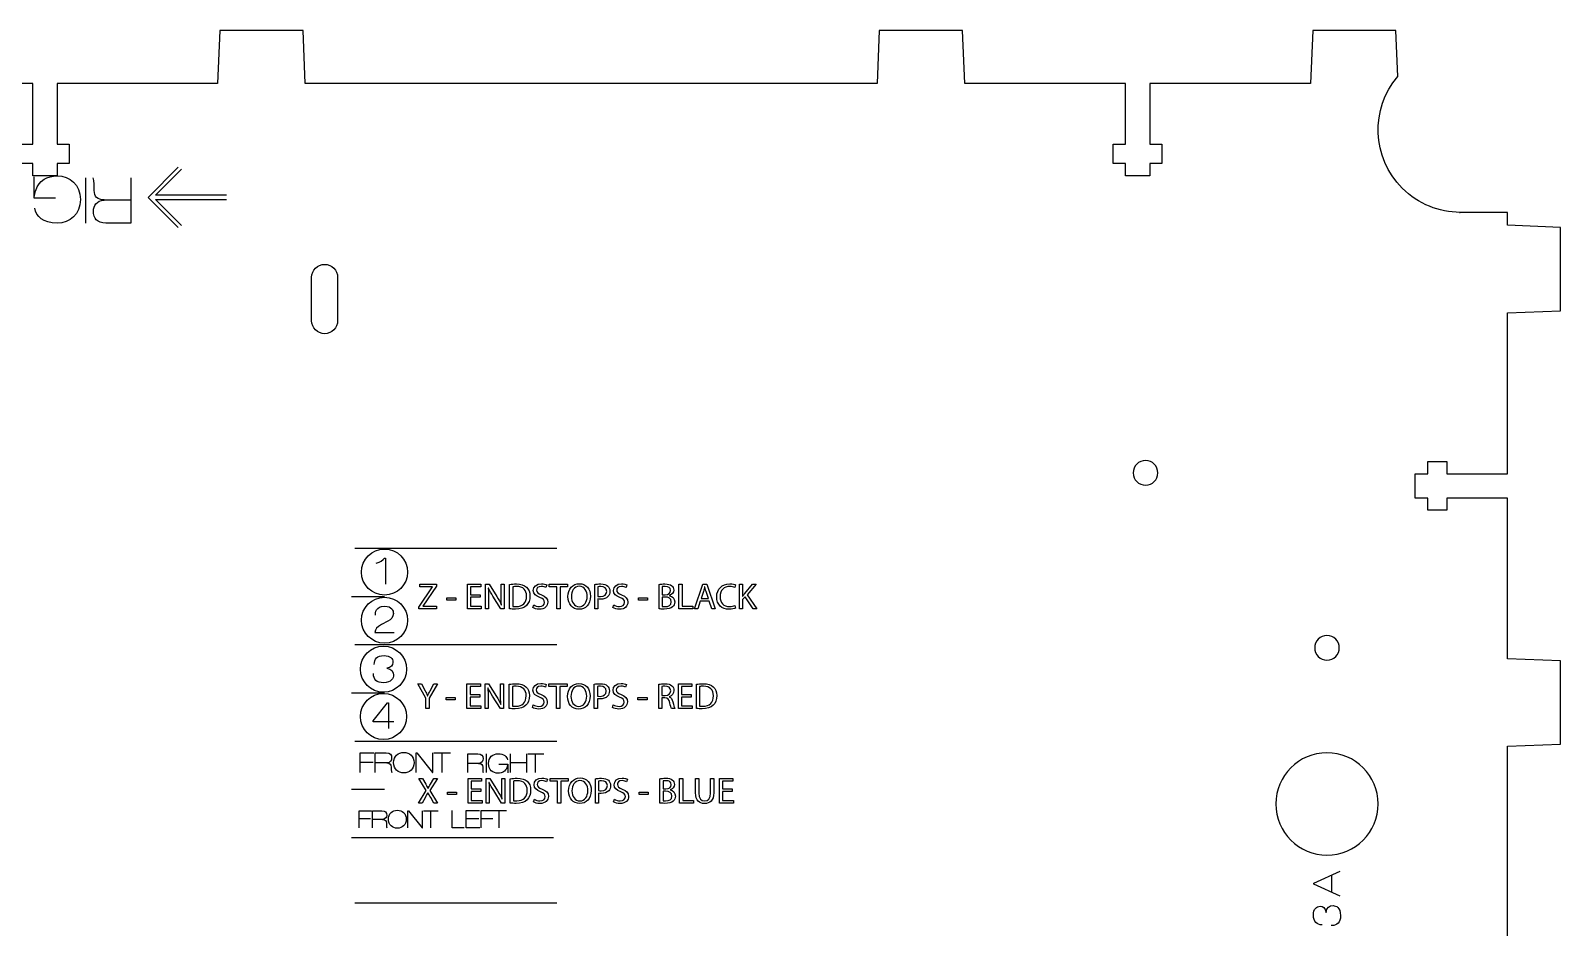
# Model space of a CAD drawing. Header units: millimetres. Extents: x -127 to 1881, y -61 to 1624.
# Drawn here: x 411.7 to 588.8, y 1046.5 to 1150.2 of the extents above; entities that cross this region are included whole.
import ezdxf

# ---------------------------------------------------------------- set-up
doc = ezdxf.new("R2010")
doc.units = ezdxf.units.MM
doc.layers.get('0').update_dxf_attribs({"linetype": 'CONTINUOUS', "true_color": 0xffffff})

msp = doc.modelspace()

# ---------------------------------------------------------------- linework, layer by layer
at = {"color": 7, "true_color": 0xffffff}
for points in [[(569.97, 1144.92), (569.75, 1150.22), (560.12, 1150.22), (559.87, 1144.11), (541.26, 1144.11), (541.26, 1137.07), (542.66, 1137.07), (542.66, 1134.86), (541.26, 1134.86), (541.26, 1133.41), (538.45, 1133.41), (538.45, 1134.86), (537.04, 1134.86), (537.04, 1137.07), (538.45, 1137.07), (538.45, 1144.11), (519.84, 1144.11), (519.58, 1150.22), (509.95, 1150.22), (509.7, 1144.11), (443.5, 1144.11), (443.25, 1150.22), (433.62, 1150.22), (433.37, 1144.11), (414.78, 1144.11), (414.78, 1137.07), (416.18, 1137.07), (416.18, 1134.86), (414.78, 1134.86), (414.78, 1133.41), (411.97, 1133.41), (411.97, 1134.86), (410.56, 1134.86)], [(410.56, 1137.07), (411.97, 1137.07), (411.97, 1144.11), (393.34, 1144.11)], [(414.59, 1130.84), (412.13, 1130.84), (412.13, 1133.3)], [(428.81, 1127.44), (425.32, 1130.93), (428.81, 1134.42)], [(434.39, 1131.18), (426.19, 1131.18), (429.2, 1134.19)], [(418.12, 1127.95), (418.12, 1133.18)], [(423.32, 1133.18), (423.32, 1127.95), (420.44, 1127.95)], [(420.24, 1130.62), (420.25, 1130.64)], [(420.25, 1130.64), (423.32, 1130.65)], [(429.19, 1127.68), (426.19, 1130.68), (434.39, 1130.68)], [(582.68, 1098.96), (582.68, 1117.57), (588.79, 1117.82), (588.79, 1127.45), (582.68, 1127.71), (582.68, 1129.19), (577.12, 1129.19), (577.19, 1129.19)], [(444.25, 1116.66), (444.25, 1121.68)], [(447.26, 1121.68), (447.26, 1116.66), (447.26, 1116.66)], [(540.77, 1100.49), (540.77, 1100.49)], [(582.68, 1040.88), (582.68, 1067.43), (588.79, 1067.68), (588.79, 1077.31), (582.68, 1077.56), (582.68, 1096.15), (575.64, 1096.15), (575.64, 1094.74), (573.43, 1094.74), (573.43, 1096.15), (571.99, 1096.15), (571.99, 1098.96), (573.43, 1098.96), (573.43, 1100.36), (575.64, 1100.36), (575.64, 1098.96), (582.68, 1098.96), (582.68, 1098.96)], [(449.26, 1090.34), (472.62, 1090.34)], [(452.68, 1089.18), (452.79, 1089.18), (452.79, 1086.19)], [(455.35, 1087.58), (455.35, 1087.58)], [(456.64, 1083.54), (458.22, 1085.87), (458.22, 1085.88), (456.77, 1085.88), (456.77, 1086.19), (458.7, 1086.19), (458.7, 1085.96), (457.12, 1083.65), (457.12, 1083.64), (458.72, 1083.64), (458.72, 1083.33), (456.64, 1083.33), (456.64, 1083.54), (456.64, 1083.54)], [(463.76, 1084.67), (462.65, 1084.67), (462.65, 1083.64), (463.89, 1083.64), (463.89, 1083.33), (462.28, 1083.33), (462.28, 1086.19), (463.83, 1086.19), (463.83, 1085.88), (462.65, 1085.88), (462.65, 1084.97), (463.76, 1084.97), (463.76, 1084.67), (463.76, 1084.67)], [(464.37, 1083.33), (464.37, 1086.19), (464.78, 1086.19), (465.69, 1084.74)], [(464.71, 1085.73), (464.7, 1085.73)], [(466.17, 1084.99), (466.17, 1086.19), (466.52, 1086.19), (466.52, 1083.33), (466.15, 1083.33), (465.24, 1084.78)], [(467.17, 1083.34), (467.17, 1086.15), (467.17, 1086.15)], [(467.54, 1085.88), (467.54, 1083.62), (467.54, 1083.62)], [(471.47, 1086.09), (471.36, 1085.79)], [(472.63, 1085.87), (471.76, 1085.87), (471.76, 1086.19), (473.88, 1086.19), (473.88, 1085.87), (473.01, 1085.87), (473.01, 1083.33), (472.63, 1083.33), (472.63, 1085.87), (472.63, 1085.87)], [(477.38, 1084.47), (477.38, 1083.33), (477.01, 1083.33), (477.01, 1086.15), (477.01, 1086.15)], [(477.38, 1085.89), (477.38, 1084.77), (477.38, 1084.77)], [(480.74, 1086.09), (480.64, 1085.79)], [(484.47, 1083.34), (484.47, 1086.15), (484.47, 1086.15)], [(484.84, 1085.9), (484.84, 1084.97), (484.84, 1084.97)], [(486.77, 1086.19), (487.14, 1086.19), (487.14, 1083.64), (488.36, 1083.64), (488.36, 1083.33), (486.77, 1083.33), (486.77, 1086.19), (486.77, 1086.19)], [(489.24, 1084.23), (488.94, 1083.33), (488.56, 1083.33), (489.54, 1086.19), (489.98, 1086.19), (490.95, 1083.33), (490.56, 1083.33), (490.25, 1084.23), (489.24, 1084.23), (489.24, 1084.23)], [(489.75, 1085.86), (489.74, 1085.86)], [(493.31, 1086.11), (493.22, 1085.81)], [(493.77, 1086.19), (494.14, 1086.19), (494.14, 1084.81), (494.16, 1084.81)], [(494.38, 1085.11), (495.26, 1086.19), (495.71, 1086.19), (494.68, 1084.97), (495.79, 1083.33), (495.36, 1083.33), (494.42, 1084.73), (494.14, 1084.42), (494.14, 1083.33), (493.77, 1083.33), (493.77, 1086.19), (493.77, 1086.19)], [(448.88, 1084.77), (452.69, 1084.77)], [(459.88, 1084.61), (460.93, 1084.61), (460.93, 1084.34), (459.88, 1084.34), (459.88, 1084.61), (459.88, 1084.61)], [(464.72, 1084.55), (464.72, 1083.33), (464.37, 1083.33), (464.37, 1083.33)], [(466.2, 1083.81), (466.22, 1083.81)], [(469.85, 1083.47), (469.95, 1083.78), (469.95, 1083.78)], [(474.31, 1084.74), (474.31, 1084.74)], [(476.53, 1084.79), (476.53, 1084.79)], [(479.13, 1083.47), (479.22, 1083.78), (479.22, 1083.78)], [(482.07, 1084.61), (483.12, 1084.61), (483.12, 1084.34), (482.07, 1084.34), (482.07, 1084.61), (482.07, 1084.61)], [(484.84, 1084.97), (485.17, 1084.97)], [(485.14, 1084.7), (484.84, 1084.7), (484.84, 1083.61), (484.84, 1083.61)], [(485.68, 1084.87), (485.68, 1084.85)], [(489.59, 1085.34), (489.32, 1084.52), (490.18, 1084.52), (490.18, 1084.52)], [(490.18, 1084.52), (489.9, 1085.34)], [(493.23, 1083.71), (493.31, 1083.42), (493.31, 1083.42)], [(455.35, 1082.01), (455.35, 1082.01)], [(451.58, 1080.58), (453.8, 1080.58)], [(453.08, 1081.89), (452.35, 1081.52)], [(561.77, 1080.25), (561.77, 1080.25)], [(449.26, 1079.19), (472.62, 1079.19)], [(452.94, 1076.46), (452.94, 1076.45)], [(455.23, 1076.36), (455.23, 1076.36)], [(448.88, 1073.61), (452.69, 1073.61)], [(457.47, 1071.79), (457.47, 1073), (456.56, 1074.65), (456.98, 1074.65), (457.39, 1073.86)], [(457.97, 1073.86), (458.38, 1074.65), (458.8, 1074.65), (457.84, 1073.01), (457.84, 1071.79), (457.47, 1071.79), (457.47, 1071.79)], [(457.67, 1073.27), (457.68, 1073.27)], [(459.83, 1073.07), (460.88, 1073.07), (460.88, 1072.8), (459.83, 1072.8), (459.83, 1073.07), (459.83, 1073.07)], [(463.71, 1073.13), (462.6, 1073.13), (462.6, 1072.1), (463.84, 1072.1), (463.84, 1071.79), (462.23, 1071.79), (462.23, 1074.65), (463.78, 1074.65), (463.78, 1074.34), (462.6, 1074.34), (462.6, 1073.44), (463.71, 1073.44), (463.71, 1073.13), (463.71, 1073.13)], [(464.32, 1071.79), (464.32, 1074.65), (464.73, 1074.65), (465.64, 1073.2)], [(464.66, 1074.2), (464.64, 1074.19)], [(466.12, 1073.45), (466.12, 1074.65), (466.47, 1074.65), (466.47, 1071.79), (466.1, 1071.79), (465.19, 1073.24)], [(467.12, 1071.8), (467.12, 1074.61), (467.12, 1074.61)], [(467.49, 1074.34), (467.49, 1072.08), (467.49, 1072.08)], [(471.41, 1074.56), (471.31, 1074.26)], [(472.58, 1074.34), (471.71, 1074.34), (471.71, 1074.65), (473.83, 1074.65), (473.83, 1074.34), (472.96, 1074.34), (472.96, 1071.79), (472.58, 1071.79), (472.58, 1074.34), (472.58, 1074.34)], [(474.26, 1073.21), (474.26, 1073.21)], [(476.48, 1073.25), (476.48, 1073.25)], [(477.33, 1072.94), (477.33, 1071.79), (476.96, 1071.79), (476.96, 1074.62), (476.96, 1074.62)], [(477.33, 1074.35), (477.33, 1073.24), (477.33, 1073.24)], [(480.69, 1074.56), (480.59, 1074.26)], [(482.02, 1073.07), (483.07, 1073.07), (483.07, 1072.8), (482.02, 1072.8), (482.02, 1073.07), (482.02, 1073.07)], [(485.14, 1073.03), (484.79, 1073.03), (484.79, 1071.79), (484.42, 1071.79), (484.42, 1074.61), (484.42, 1074.61)], [(484.79, 1074.35), (484.79, 1073.31), (484.79, 1073.31)], [(484.79, 1073.31), (485.17, 1073.31)], [(485.65, 1073.17), (485.65, 1073.15)], [(488.18, 1073.13), (487.07, 1073.13), (487.07, 1072.1), (488.31, 1072.1), (488.31, 1071.79), (486.7, 1071.79), (486.7, 1074.65), (488.25, 1074.65), (488.25, 1074.34), (487.07, 1074.34), (487.07, 1073.44), (488.18, 1073.44), (488.18, 1073.13), (488.18, 1073.13)], [(488.79, 1071.8), (488.79, 1074.61), (488.79, 1074.61)], [(489.16, 1074.34), (489.16, 1072.08), (489.16, 1072.08)], [(453.14, 1070.27), (451.37, 1070.27), (451.37, 1070.38), (453.03, 1072.47), (453.14, 1072.47), (453.14, 1070.27)], [(464.67, 1073.01), (464.67, 1071.79), (464.32, 1071.79), (464.32, 1071.79)], [(466.15, 1072.27), (466.16, 1072.28)], [(469.8, 1071.93), (469.9, 1072.24), (469.9, 1072.24)], [(479.08, 1071.93), (479.17, 1072.24), (479.17, 1072.24)], [(486.28, 1071.79), (485.9, 1071.79)], [(453.75, 1070.27), (453.14, 1070.27), (453.14, 1069.48)], [(455.23, 1070.87), (455.23, 1070.87)], [(449.26, 1068.03), (472.62, 1068.03)], [(449.86, 1064.4), (449.86, 1066.67), (451.46, 1066.67)], [(451.62, 1064.4), (451.62, 1066.67), (452.88, 1066.67)], [(454.92, 1066.72), (454.92, 1066.72)], [(456.34, 1064.4), (456.34, 1066.67), (456.42, 1066.67), (458.22, 1064.4), (458.29, 1064.4), (458.29, 1066.67)], [(458.38, 1066.67), (460.34, 1066.67)], [(459.37, 1064.4), (459.37, 1066.67)], [(462.31, 1064.41), (462.31, 1066.57), (463.5, 1066.57)], [(464.46, 1066.57), (464.46, 1064.41)], [(467.27, 1064.41), (467.27, 1066.57)], [(469.12, 1066.57), (469.12, 1064.41)], [(469.27, 1066.57), (471.13, 1066.57)], [(470.17, 1064.41), (470.17, 1066.55)], [(561.77, 1066.68), (561.77, 1066.68)], [(449.86, 1065.61), (451.36, 1065.61)], [(452.96, 1065.51), (452.96, 1065.5), (451.62, 1065.5)], [(463.58, 1065.46), (463.58, 1065.46), (462.31, 1065.45)], [(465.92, 1065.37), (466.94, 1065.37), (466.94, 1064.36)], [(467.27, 1065.56), (469.12, 1065.56)], [(448.88, 1062.46), (452.69, 1062.46)], [(457.38, 1061.48), (457.04, 1060.86), (456.61, 1060.86), (457.49, 1062.3), (456.65, 1063.72), (457.08, 1063.72), (457.46, 1063.05)], [(457.72, 1062.56), (457.73, 1062.56)], [(457.99, 1063.05), (458.38, 1063.72), (458.81, 1063.72), (457.94, 1062.32), (458.83, 1060.86), (458.4, 1060.86), (458.4, 1060.86)], [(463.84, 1062.2), (462.73, 1062.2), (462.73, 1061.17), (463.97, 1061.17), (463.97, 1060.86), (462.36, 1060.86), (462.36, 1063.72), (463.91, 1063.72), (463.91, 1063.41), (462.73, 1063.41), (462.73, 1062.5), (463.84, 1062.5), (463.84, 1062.2), (463.84, 1062.2)], [(464.45, 1060.86), (464.45, 1063.72), (464.86, 1063.72), (465.77, 1062.27)], [(464.79, 1063.26), (464.77, 1063.26)], [(466.25, 1062.52), (466.25, 1063.72), (466.6, 1063.72), (466.6, 1060.86), (466.22, 1060.86), (465.32, 1062.31)], [(467.24, 1060.86), (467.24, 1063.67), (467.24, 1063.67)], [(467.61, 1063.41), (467.61, 1061.14), (467.61, 1061.14)], [(471.54, 1063.62), (471.44, 1063.32)], [(472.71, 1063.4), (471.84, 1063.4), (471.84, 1063.72), (473.96, 1063.72), (473.96, 1063.4), (473.08, 1063.4), (473.08, 1060.86), (472.71, 1060.86), (472.71, 1063.4), (472.71, 1063.4)], [(477.46, 1062), (477.46, 1060.86), (477.09, 1060.86), (477.09, 1063.68), (477.09, 1063.68)], [(477.46, 1063.41), (477.46, 1062.3), (477.46, 1062.3)], [(480.82, 1063.62), (480.71, 1063.32)], [(484.55, 1060.86), (484.55, 1063.67), (484.55, 1063.67)], [(484.92, 1063.43), (484.92, 1062.5), (484.92, 1062.5)], [(484.92, 1062.5), (485.25, 1062.5)], [(486.84, 1063.72), (487.22, 1063.72), (487.22, 1061.17), (488.44, 1061.17), (488.44, 1060.86), (486.84, 1060.86), (486.84, 1063.72), (486.84, 1063.72)], [(488.69, 1062.03), (488.69, 1063.72), (489.07, 1063.72), (489.07, 1063.72)], [(489.07, 1063.72), (489.07, 1062.02)], [(490.43, 1062.02), (490.43, 1063.72), (490.8, 1063.72), (490.8, 1062.04)], [(492.92, 1062.2), (491.82, 1062.2), (491.82, 1061.17), (493.06, 1061.17), (493.06, 1060.86), (491.44, 1060.86), (491.44, 1063.72), (492.99, 1063.72), (492.99, 1063.41), (491.82, 1063.41), (491.82, 1062.5), (492.92, 1062.5), (492.92, 1062.2), (492.92, 1062.2)], [(457.7, 1062.05), (457.69, 1062.05)], [(458.4, 1060.86), (458.03, 1061.49)], [(459.96, 1062.14), (461.01, 1062.14), (461.01, 1061.87), (459.96, 1061.87), (459.96, 1062.14), (459.96, 1062.14)], [(464.8, 1062.08), (464.8, 1060.86), (464.45, 1060.86), (464.45, 1060.86)], [(466.28, 1061.34), (466.29, 1061.34)], [(469.93, 1061), (470.03, 1061.31), (470.03, 1061.31)], [(474.38, 1062.27), (474.38, 1062.27)], [(476.61, 1062.32), (476.61, 1062.32)], [(479.2, 1061), (479.3, 1061.31), (479.3, 1061.31)], [(482.15, 1062.14), (483.2, 1062.14), (483.2, 1061.87), (482.15, 1061.87), (482.15, 1062.14), (482.15, 1062.14)], [(485.22, 1062.23), (484.92, 1062.23), (484.92, 1061.14), (484.92, 1061.14)], [(485.76, 1062.4), (485.76, 1062.38)], [(449.76, 1058), (449.76, 1059.98), (451.16, 1059.98)], [(449.76, 1059.06), (451.07, 1059.06)], [(451.3, 1058), (451.3, 1059.98), (452.39, 1059.98)], [(452.46, 1058.96), (451.3, 1058.96)], [(452.47, 1058.97), (452.46, 1058.96)], [(454.17, 1060.03), (454.17, 1060.03)], [(455.4, 1058), (455.4, 1059.98), (455.48, 1059.98), (457.04, 1058), (457.1, 1058), (457.1, 1059.98)], [(457.18, 1059.98), (458.89, 1059.98)], [(458.04, 1058), (458.04, 1059.98)], [(461.92, 1057.98), (460.51, 1057.98), (460.51, 1060)], [(463.7, 1057.98), (462.12, 1057.98), (462.12, 1060), (463.69, 1060)], [(462.12, 1059.06), (463.62, 1059.06)], [(463.88, 1057.98), (463.88, 1060), (465.3, 1060)], [(463.88, 1059.06), (465.21, 1059.06)], [(465.08, 1060), (466.82, 1060)], [(465.95, 1057.98), (465.95, 1060)], [(448.88, 1056.88), (472.24, 1056.88)], [(563.29, 1050.08), (560.26, 1051.47), (560.26, 1051.58), (563.29, 1052.97)], [(562.29, 1052.51), (562.29, 1050.53)], [(449.26, 1049.32), (472.62, 1049.32)], [(561.67, 1048.22), (561.68, 1048.22)]]:
    msp.add_lwpolyline(points, dxfattribs=at)
for points in [[(570.49, 1131.98), (566.95, 1135.53), (566.77, 1141.16), (569.97, 1144.92)], [(412.31, 1131.72), (412.67, 1132.92), (413.69, 1133.41), (414.78, 1133.41)], [(414.78, 1133.41), (416.27, 1133.41), (417.49, 1132.41), (417.49, 1130.68)], [(412.13, 1130.84), (412.2, 1131.45), (412.31, 1131.72), (412.31, 1131.72)], [(419.09, 1131.74), (419.09, 1131.93), (419.08, 1132.97), (418.98, 1133.18)], [(420.25, 1130.64), (419.44, 1130.65), (419.09, 1131.02), (419.09, 1131.74)], [(577.19, 1129.19), (574.76, 1129.2), (572.34, 1130.13), (570.49, 1131.98)], [(417.49, 1130.68), (417.49, 1128.95), (416.27, 1127.95), (414.78, 1127.95)], [(419, 1129.38), (419, 1129.88), (419.33, 1130.57), (420.24, 1130.62)], [(414.78, 1127.95), (413.14, 1127.95), (412.39, 1128.68), (412.2, 1129.69)], [(420.44, 1127.95), (419.39, 1127.95), (419, 1128.45), (419, 1129.38)], [(444.25, 1121.68), (444.25, 1122.51), (444.93, 1123.18), (445.76, 1123.18)], [(445.76, 1123.18), (446.59, 1123.18), (447.26, 1122.51), (447.26, 1121.68)], [(445.76, 1115.16), (444.93, 1115.16), (444.25, 1115.83), (444.25, 1116.66)], [(447.26, 1116.66), (447.26, 1115.83), (446.59, 1115.16), (445.76, 1115.16)], [(540.77, 1100.49), (539.98, 1100.49), (539.34, 1099.85), (539.34, 1099.06)], [(542.2, 1099.06), (542.2, 1099.85), (541.56, 1100.49), (540.77, 1100.49)], [(539.34, 1099.06), (539.34, 1098.27), (539.98, 1097.63), (540.77, 1097.63)], [(540.77, 1097.63), (541.56, 1097.63), (542.2, 1098.27), (542.2, 1099.06)], [(450.02, 1087.58), (450.02, 1089.06), (451.22, 1090.25), (452.69, 1090.25)], [(451.73, 1088.61), (452.19, 1088.73), (452.5, 1088.97), (452.68, 1089.18)], [(452.69, 1090.25), (454.16, 1090.25), (455.35, 1089.06), (455.35, 1087.58)], [(452.69, 1084.92), (451.22, 1084.92), (450.02, 1086.11), (450.02, 1087.58)], [(455.35, 1087.58), (455.35, 1086.11), (454.16, 1084.92), (452.69, 1084.92)], [(464.7, 1085.73), (464.72, 1085.37), (464.72, 1085.02), (464.72, 1084.55)], [(465.24, 1084.78), (465.04, 1085.1), (464.85, 1085.42), (464.71, 1085.73)], [(467.17, 1086.15), (467.39, 1086.18), (467.66, 1086.21), (467.95, 1086.21)], [(467.97, 1085.92), (467.78, 1085.92), (467.63, 1085.9), (467.54, 1085.88)], [(467.95, 1086.21), (468.48, 1086.21), (468.86, 1086.08), (469.11, 1085.85)], [(469.13, 1084.81), (469.13, 1085.49), (468.75, 1085.92), (467.97, 1085.92)], [(469.11, 1085.85), (469.37, 1085.62), (469.52, 1085.29), (469.52, 1084.83)], [(469.91, 1085.46), (469.91, 1085.9), (470.28, 1086.23), (470.84, 1086.23)], [(470.67, 1084.64), (470.2, 1084.81), (469.91, 1085.06), (469.91, 1085.46)], [(470.82, 1085.93), (470.43, 1085.93), (470.29, 1085.69), (470.29, 1085.5)], [(470.29, 1085.5), (470.29, 1085.23), (470.46, 1085.1), (470.85, 1084.95)], [(471.36, 1085.79), (471.27, 1085.85), (471.08, 1085.93), (470.82, 1085.93)], [(470.84, 1086.23), (471.13, 1086.23), (471.34, 1086.17), (471.47, 1086.09)], [(473.92, 1084.74), (473.92, 1085.64), (474.48, 1086.24), (475.24, 1086.24)], [(475.23, 1085.94), (474.61, 1085.94), (474.31, 1085.37), (474.31, 1084.74)], [(476.14, 1084.77), (476.14, 1085.34), (475.84, 1085.94), (475.23, 1085.94)], [(475.24, 1086.24), (476.03, 1086.24), (476.53, 1085.64), (476.53, 1084.79)], [(477.01, 1086.15), (477.19, 1086.18), (477.42, 1086.21), (477.72, 1086.21)], [(477.73, 1085.92), (477.57, 1085.92), (477.44, 1085.9), (477.38, 1085.89)], [(477.72, 1086.21), (478.09, 1086.21), (478.35, 1086.12), (478.52, 1085.97)], [(478.4, 1085.35), (478.4, 1085.73), (478.13, 1085.92), (477.73, 1085.92)], [(478.52, 1085.97), (478.68, 1085.84), (478.77, 1085.63), (478.77, 1085.37)], [(479.19, 1085.46), (479.19, 1085.9), (479.56, 1086.23), (480.11, 1086.23)], [(479.94, 1084.64), (479.48, 1084.81), (479.19, 1085.06), (479.19, 1085.46)], [(480.1, 1085.93), (479.71, 1085.93), (479.56, 1085.69), (479.56, 1085.5)], [(479.56, 1085.5), (479.56, 1085.23), (479.73, 1085.1), (480.13, 1084.95)], [(480.64, 1085.79), (480.55, 1085.85), (480.36, 1085.93), (480.1, 1085.93)], [(480.11, 1086.23), (480.4, 1086.23), (480.62, 1086.17), (480.74, 1086.09)], [(484.47, 1086.15), (484.63, 1086.18), (484.89, 1086.21), (485.14, 1086.21)], [(485.17, 1085.92), (485, 1085.92), (484.9, 1085.91), (484.84, 1085.9)], [(485.14, 1086.21), (485.51, 1086.21), (485.75, 1086.15), (485.93, 1086)], [(485.79, 1085.46), (485.79, 1085.79), (485.54, 1085.92), (485.17, 1085.92)], [(485.17, 1084.97), (485.56, 1084.97), (485.79, 1085.18), (485.79, 1085.46)], [(486.17, 1085.5), (486.17, 1085.22), (485.98, 1084.97), (485.68, 1084.87)], [(485.93, 1086), (486.07, 1085.89), (486.17, 1085.72), (486.17, 1085.5)], [(489.74, 1085.86), (489.7, 1085.7), (489.65, 1085.52), (489.59, 1085.34)], [(489.9, 1085.34), (489.83, 1085.53), (489.79, 1085.7), (489.75, 1085.86)], [(491.14, 1084.73), (491.14, 1085.63), (491.75, 1086.23), (492.64, 1086.23)], [(492.65, 1085.92), (491.98, 1085.92), (491.53, 1085.5), (491.53, 1084.74)], [(492.64, 1086.23), (492.99, 1086.23), (493.22, 1086.16), (493.31, 1086.11)], [(493.22, 1085.81), (493.09, 1085.87), (492.89, 1085.92), (492.65, 1085.92)], [(450.02, 1082.01), (450.02, 1083.48), (451.22, 1084.67), (452.69, 1084.67)], [(452.69, 1084.67), (454.16, 1084.67), (455.35, 1083.48), (455.35, 1082.01)], [(465.69, 1084.74), (465.9, 1084.4), (466.07, 1084.1), (466.2, 1083.81)], [(466.22, 1083.81), (466.18, 1084.2), (466.17, 1084.55), (466.17, 1084.99)], [(469.11, 1083.71), (468.84, 1083.45), (468.39, 1083.3), (467.84, 1083.3)], [(467.91, 1083.6), (468.7, 1083.6), (469.13, 1084.04), (469.13, 1084.81)], [(469.52, 1084.83), (469.52, 1084.36), (469.37, 1083.98), (469.11, 1083.71)], [(469.95, 1083.78), (470.11, 1083.67), (470.35, 1083.59), (470.61, 1083.59)], [(471.58, 1084.11), (471.58, 1083.67), (471.26, 1083.28), (470.58, 1083.28)], [(470.61, 1083.59), (470.99, 1083.59), (471.21, 1083.79), (471.21, 1084.08)], [(471.21, 1084.08), (471.21, 1084.34), (471.05, 1084.5), (470.67, 1084.64)], [(470.85, 1084.95), (471.34, 1084.76), (471.58, 1084.53), (471.58, 1084.11)], [(475.2, 1083.28), (474.44, 1083.28), (473.92, 1083.87), (473.92, 1084.74)], [(474.31, 1084.74), (474.31, 1084.13), (474.64, 1083.58), (475.22, 1083.58)], [(476.53, 1084.79), (476.53, 1083.81), (475.93, 1083.28), (475.2, 1083.28)], [(475.22, 1083.58), (475.81, 1083.58), (476.14, 1084.12), (476.14, 1084.77)], [(477.38, 1084.77), (477.46, 1084.75), (477.56, 1084.74), (477.69, 1084.74)], [(477.68, 1084.45), (477.57, 1084.45), (477.47, 1084.45), (477.38, 1084.47)], [(478.55, 1084.76), (478.35, 1084.55), (478.04, 1084.45), (477.68, 1084.45)], [(477.69, 1084.74), (478.13, 1084.74), (478.4, 1084.97), (478.4, 1085.35)], [(478.77, 1085.37), (478.77, 1085.11), (478.7, 1084.91), (478.55, 1084.76)], [(479.22, 1083.78), (479.39, 1083.67), (479.63, 1083.59), (479.88, 1083.59)], [(480.85, 1084.11), (480.85, 1083.67), (480.53, 1083.28), (479.86, 1083.28)], [(479.88, 1083.59), (480.26, 1083.59), (480.48, 1083.79), (480.48, 1084.08)], [(480.48, 1084.08), (480.48, 1084.34), (480.33, 1084.5), (479.94, 1084.64)], [(480.13, 1084.95), (480.61, 1084.76), (480.85, 1084.53), (480.85, 1084.11)], [(485.88, 1084.15), (485.88, 1084.53), (485.55, 1084.7), (485.14, 1084.7)], [(485.15, 1083.59), (485.53, 1083.59), (485.88, 1083.73), (485.88, 1084.15)], [(485.68, 1084.85), (485.96, 1084.79), (486.27, 1084.57), (486.27, 1084.14)], [(486.27, 1084.14), (486.27, 1083.9), (486.18, 1083.7), (486.03, 1083.57)], [(492.55, 1083.28), (491.74, 1083.28), (491.14, 1083.79), (491.14, 1084.73)], [(491.53, 1084.74), (491.53, 1084.04), (491.94, 1083.59), (492.63, 1083.59)], [(492.63, 1083.59), (492.86, 1083.59), (493.09, 1083.64), (493.23, 1083.71)], [(494.16, 1084.81), (494.23, 1084.92), (494.31, 1085.02), (494.38, 1085.11)], [(452.69, 1079.35), (451.22, 1079.35), (450.02, 1080.54), (450.02, 1082.01)], [(451.64, 1082.58), (451.64, 1082.9), (451.65, 1083.64), (452.7, 1083.64)], [(455.35, 1082.01), (455.35, 1080.54), (454.16, 1079.35), (452.69, 1079.35)], [(452.7, 1083.64), (453.54, 1083.64), (453.71, 1083.09), (453.71, 1082.8)], [(453.71, 1082.8), (453.71, 1082.36), (453.45, 1082.11), (453.08, 1081.89)], [(467.84, 1083.3), (467.57, 1083.3), (467.35, 1083.31), (467.17, 1083.34)], [(467.54, 1083.62), (467.63, 1083.6), (467.77, 1083.6), (467.91, 1083.6)], [(470.58, 1083.28), (470.31, 1083.28), (470, 1083.37), (469.85, 1083.47)], [(479.86, 1083.28), (479.58, 1083.28), (479.28, 1083.37), (479.13, 1083.47)], [(485.04, 1083.3), (484.79, 1083.3), (484.59, 1083.32), (484.47, 1083.34)], [(484.84, 1083.61), (484.92, 1083.59), (485.02, 1083.59), (485.15, 1083.59)], [(486.03, 1083.57), (485.83, 1083.39), (485.51, 1083.3), (485.04, 1083.3)], [(493.31, 1083.42), (493.17, 1083.35), (492.9, 1083.28), (492.55, 1083.28)], [(452.35, 1081.52), (451.81, 1081.2), (451.58, 1081.03), (451.58, 1080.58)], [(561.77, 1080.25), (560.99, 1080.25), (560.35, 1079.61), (560.35, 1078.82)], [(563.2, 1078.82), (563.2, 1079.61), (562.56, 1080.25), (561.77, 1080.25)], [(449.9, 1076.36), (449.9, 1077.83), (451.09, 1079.02), (452.56, 1079.02)], [(452.56, 1079.02), (454.03, 1079.02), (455.23, 1077.83), (455.23, 1076.36)], [(560.35, 1078.82), (560.35, 1078.03), (560.99, 1077.39), (561.77, 1077.39)], [(561.77, 1077.39), (562.56, 1077.39), (563.2, 1078.03), (563.2, 1078.82)], [(451.49, 1076.91), (451.52, 1077.53), (451.79, 1077.92), (452.63, 1077.92)], [(452.63, 1077.92), (453.34, 1077.92), (453.65, 1077.6), (453.65, 1077.13)], [(453.65, 1077.13), (453.65, 1076.84), (453.48, 1076.52), (452.94, 1076.46)], [(452.56, 1073.69), (451.09, 1073.69), (449.9, 1074.89), (449.9, 1076.36)], [(451.41, 1075.78), (451.41, 1075.8), (451.41, 1075.84), (451.41, 1075.87)], [(452.56, 1074.79), (451.78, 1074.79), (451.41, 1075.18), (451.41, 1075.78)], [(455.23, 1076.36), (455.23, 1074.89), (454.03, 1073.69), (452.56, 1073.69)], [(453.72, 1075.66), (453.72, 1075.33), (453.5, 1074.79), (452.56, 1074.79)], [(452.94, 1076.45), (453.52, 1076.39), (453.72, 1076.06), (453.72, 1075.66)], [(449.9, 1070.87), (449.9, 1072.34), (451.09, 1073.54), (452.56, 1073.54)], [(452.56, 1073.54), (454.03, 1073.54), (455.23, 1072.34), (455.23, 1070.87)], [(457.39, 1073.86), (457.49, 1073.65), (457.58, 1073.47), (457.67, 1073.27)], [(457.68, 1073.27), (457.76, 1073.46), (457.86, 1073.65), (457.97, 1073.86)], [(464.64, 1074.19), (464.67, 1073.83), (464.67, 1073.49), (464.67, 1073.01)], [(465.19, 1073.24), (464.99, 1073.56), (464.8, 1073.89), (464.66, 1074.2)], [(465.64, 1073.2), (465.85, 1072.87), (466.02, 1072.57), (466.15, 1072.27)], [(466.16, 1072.28), (466.13, 1072.66), (466.12, 1073.01), (466.12, 1073.45)], [(467.12, 1074.61), (467.34, 1074.65), (467.61, 1074.67), (467.9, 1074.67)], [(467.92, 1074.38), (467.73, 1074.38), (467.58, 1074.36), (467.49, 1074.34)], [(467.86, 1072.06), (468.65, 1072.06), (469.08, 1072.5), (469.08, 1073.28)], [(467.9, 1074.67), (468.43, 1074.67), (468.81, 1074.55), (469.06, 1074.32)], [(469.08, 1073.28), (469.08, 1073.95), (468.7, 1074.38), (467.92, 1074.38)], [(469.06, 1074.32), (469.32, 1074.08), (469.47, 1073.75), (469.47, 1073.29)], [(469.47, 1073.29), (469.47, 1072.82), (469.32, 1072.44), (469.06, 1072.18)], [(469.86, 1073.92), (469.86, 1074.37), (470.23, 1074.7), (470.79, 1074.7)], [(470.62, 1073.11), (470.15, 1073.28), (469.86, 1073.52), (469.86, 1073.92)], [(470.77, 1074.39), (470.38, 1074.39), (470.23, 1074.16), (470.23, 1073.96)], [(470.23, 1073.96), (470.23, 1073.7), (470.41, 1073.56), (470.8, 1073.41)], [(471.16, 1072.54), (471.16, 1072.8), (471, 1072.96), (470.62, 1073.11)], [(471.31, 1074.26), (471.22, 1074.31), (471.03, 1074.39), (470.77, 1074.39)], [(470.79, 1074.7), (471.07, 1074.7), (471.29, 1074.63), (471.41, 1074.56)], [(470.8, 1073.41), (471.29, 1073.22), (471.53, 1072.99), (471.53, 1072.57)], [(473.87, 1073.2), (473.87, 1074.11), (474.43, 1074.7), (475.19, 1074.7)], [(475.15, 1071.74), (474.39, 1071.74), (473.87, 1072.33), (473.87, 1073.2)], [(475.18, 1074.4), (474.56, 1074.4), (474.26, 1073.83), (474.26, 1073.21)], [(474.26, 1073.21), (474.26, 1072.59), (474.59, 1072.04), (475.17, 1072.04)], [(476.48, 1073.25), (476.48, 1072.27), (475.88, 1071.74), (475.15, 1071.74)], [(475.17, 1072.04), (475.76, 1072.04), (476.09, 1072.58), (476.09, 1073.23)], [(476.09, 1073.23), (476.09, 1073.81), (475.79, 1074.4), (475.18, 1074.4)], [(475.19, 1074.7), (475.97, 1074.7), (476.48, 1074.1), (476.48, 1073.25)], [(476.96, 1074.62), (477.14, 1074.65), (477.37, 1074.67), (477.67, 1074.67)], [(477.68, 1074.38), (477.52, 1074.38), (477.39, 1074.37), (477.33, 1074.35)], [(477.33, 1073.24), (477.41, 1073.22), (477.51, 1073.21), (477.64, 1073.21)], [(478.5, 1073.22), (478.3, 1073.02), (477.99, 1072.91), (477.63, 1072.91)], [(477.64, 1073.21), (478.08, 1073.21), (478.35, 1073.43), (478.35, 1073.81)], [(477.67, 1074.67), (478.03, 1074.67), (478.3, 1074.59), (478.47, 1074.43)], [(478.35, 1073.81), (478.35, 1074.2), (478.08, 1074.38), (477.68, 1074.38)], [(478.47, 1074.43), (478.62, 1074.3), (478.72, 1074.09), (478.72, 1073.84)], [(478.72, 1073.84), (478.72, 1073.58), (478.65, 1073.37), (478.5, 1073.22)], [(479.14, 1073.92), (479.14, 1074.37), (479.5, 1074.7), (480.06, 1074.7)], [(479.89, 1073.11), (479.42, 1073.28), (479.14, 1073.52), (479.14, 1073.92)], [(480.05, 1074.39), (479.66, 1074.39), (479.51, 1074.16), (479.51, 1073.96)], [(479.51, 1073.96), (479.51, 1073.7), (479.68, 1073.56), (480.08, 1073.41)], [(480.43, 1072.54), (480.43, 1072.8), (480.28, 1072.96), (479.89, 1073.11)], [(480.59, 1074.26), (480.5, 1074.31), (480.31, 1074.39), (480.05, 1074.39)], [(480.06, 1074.7), (480.35, 1074.7), (480.57, 1074.63), (480.69, 1074.56)], [(480.08, 1073.41), (480.56, 1073.22), (480.8, 1072.99), (480.8, 1072.57)], [(484.42, 1074.61), (484.61, 1074.65), (484.88, 1074.67), (485.13, 1074.67)], [(485.15, 1074.38), (484.97, 1074.38), (484.85, 1074.37), (484.79, 1074.35)], [(485.13, 1074.67), (485.52, 1074.67), (485.78, 1074.6), (485.95, 1074.44)], [(485.81, 1073.85), (485.81, 1074.22), (485.54, 1074.38), (485.15, 1074.38)], [(485.17, 1073.31), (485.56, 1073.31), (485.81, 1073.53), (485.81, 1073.85)], [(486.18, 1073.89), (486.18, 1073.52), (485.94, 1073.27), (485.65, 1073.17)], [(485.65, 1073.15), (485.86, 1073.08), (485.99, 1072.87), (486.06, 1072.58)], [(485.95, 1074.44), (486.09, 1074.31), (486.18, 1074.12), (486.18, 1073.89)], [(488.79, 1074.61), (489.02, 1074.65), (489.28, 1074.67), (489.58, 1074.67)], [(489.59, 1074.38), (489.4, 1074.38), (489.26, 1074.36), (489.16, 1074.34)], [(489.54, 1072.06), (490.33, 1072.06), (490.75, 1072.5), (490.75, 1073.28)], [(489.58, 1074.67), (490.11, 1074.67), (490.49, 1074.55), (490.74, 1074.32)], [(490.75, 1073.28), (490.76, 1073.95), (490.38, 1074.38), (489.59, 1074.38)], [(491.14, 1073.29), (491.14, 1072.82), (491, 1072.44), (490.73, 1072.18)], [(490.74, 1074.32), (491, 1074.08), (491.14, 1073.75), (491.14, 1073.29)], [(467.79, 1071.76), (467.52, 1071.76), (467.3, 1071.78), (467.12, 1071.8)], [(467.49, 1072.08), (467.58, 1072.07), (467.72, 1072.06), (467.86, 1072.06)], [(469.06, 1072.18), (468.79, 1071.91), (468.34, 1071.76), (467.79, 1071.76)], [(470.53, 1071.74), (470.26, 1071.74), (469.95, 1071.83), (469.8, 1071.93)], [(469.9, 1072.24), (470.06, 1072.13), (470.3, 1072.05), (470.56, 1072.05)], [(471.53, 1072.57), (471.53, 1072.13), (471.21, 1071.74), (470.53, 1071.74)], [(470.56, 1072.05), (470.93, 1072.05), (471.16, 1072.25), (471.16, 1072.54)], [(477.63, 1072.91), (477.52, 1072.91), (477.41, 1072.91), (477.33, 1072.94)], [(479.81, 1071.74), (479.53, 1071.74), (479.23, 1071.83), (479.08, 1071.93)], [(479.17, 1072.24), (479.34, 1072.13), (479.58, 1072.05), (479.83, 1072.05)], [(480.8, 1072.57), (480.8, 1072.13), (480.48, 1071.74), (479.81, 1071.74)], [(479.83, 1072.05), (480.21, 1072.05), (480.43, 1072.25), (480.43, 1072.54)], [(485.71, 1072.47), (485.63, 1072.87), (485.47, 1073.02), (485.14, 1073.03)], [(485.9, 1071.79), (485.85, 1071.88), (485.79, 1072.12), (485.71, 1072.47)], [(486.06, 1072.58), (486.15, 1072.18), (486.22, 1071.9), (486.28, 1071.79)], [(489.46, 1071.76), (489.2, 1071.76), (488.98, 1071.78), (488.79, 1071.8)], [(489.16, 1072.08), (489.26, 1072.07), (489.39, 1072.06), (489.54, 1072.06)], [(490.73, 1072.18), (490.46, 1071.91), (490.02, 1071.76), (489.46, 1071.76)], [(452.56, 1068.21), (451.09, 1068.21), (449.9, 1069.4), (449.9, 1070.87)], [(455.23, 1070.87), (455.23, 1069.4), (454.03, 1068.21), (452.56, 1068.21)], [(452.88, 1066.67), (453.33, 1066.67), (453.51, 1066.46), (453.51, 1066.05)], [(453.51, 1066.05), (453.51, 1065.84), (453.36, 1065.53), (452.96, 1065.51)], [(453.74, 1065.54), (453.74, 1066.29), (454.27, 1066.72), (454.92, 1066.72)], [(454.92, 1066.72), (455.57, 1066.72), (456.1, 1066.29), (456.1, 1065.54)], [(463.5, 1066.57), (463.93, 1066.57), (464.1, 1066.36), (464.1, 1065.98)], [(464.1, 1065.98), (464.1, 1065.77), (463.96, 1065.48), (463.58, 1065.46)], [(464.72, 1065.44), (464.72, 1066.15), (465.22, 1066.57), (465.84, 1066.57)], [(465.84, 1066.57), (466.52, 1066.57), (466.83, 1066.27), (466.91, 1065.85)], [(561.77, 1066.68), (558.5, 1066.68), (555.86, 1064.03), (555.86, 1060.76)], [(567.69, 1060.76), (567.69, 1064.03), (565.04, 1066.68), (561.77, 1066.68)], [(452.96, 1065.5), (453.31, 1065.5), (453.46, 1065.34), (453.46, 1065.02)], [(453.46, 1065.02), (453.46, 1064.94), (453.47, 1064.49), (453.52, 1064.4)], [(454.92, 1064.35), (454.27, 1064.35), (453.74, 1064.78), (453.74, 1065.54)], [(456.1, 1065.54), (456.1, 1064.78), (455.57, 1064.35), (454.92, 1064.35)], [(463.58, 1065.46), (463.91, 1065.45), (464.06, 1065.3), (464.06, 1065)], [(464.06, 1065), (464.06, 1064.92), (464.06, 1064.49), (464.11, 1064.41)], [(465.84, 1064.31), (465.22, 1064.31), (464.72, 1064.72), (464.72, 1065.44)], [(466.86, 1065.01), (466.71, 1064.51), (466.29, 1064.31), (465.84, 1064.31)], [(466.94, 1065.37), (466.91, 1065.12), (466.86, 1065.01), (466.86, 1065.01)], [(457.46, 1063.05), (457.56, 1062.86), (457.64, 1062.71), (457.72, 1062.56)], [(457.73, 1062.56), (457.81, 1062.73), (457.88, 1062.86), (457.99, 1063.05)], [(464.77, 1063.26), (464.79, 1062.9), (464.8, 1062.55), (464.8, 1062.08)], [(465.32, 1062.31), (465.12, 1062.63), (464.93, 1062.95), (464.79, 1063.26)], [(466.29, 1061.34), (466.26, 1061.73), (466.25, 1062.07), (466.25, 1062.52)], [(467.24, 1063.67), (467.47, 1063.71), (467.74, 1063.74), (468.03, 1063.74)], [(468.05, 1063.44), (467.86, 1063.44), (467.71, 1063.43), (467.61, 1063.41)], [(468.03, 1063.74), (468.56, 1063.74), (468.94, 1063.61), (469.19, 1063.38)], [(469.21, 1062.34), (469.21, 1063.02), (468.83, 1063.44), (468.05, 1063.44)], [(469.19, 1063.38), (469.45, 1063.15), (469.6, 1062.82), (469.6, 1062.35)], [(469.99, 1062.99), (469.99, 1063.43), (470.36, 1063.76), (470.91, 1063.76)], [(470.74, 1062.17), (470.28, 1062.34), (469.99, 1062.59), (469.99, 1062.99)], [(470.9, 1063.46), (470.51, 1063.46), (470.36, 1063.22), (470.36, 1063.03)], [(470.36, 1063.03), (470.36, 1062.76), (470.54, 1062.63), (470.93, 1062.48)], [(471.44, 1063.32), (471.35, 1063.38), (471.16, 1063.46), (470.9, 1063.46)], [(470.91, 1063.76), (471.2, 1063.76), (471.42, 1063.7), (471.54, 1063.62)], [(470.93, 1062.48), (471.41, 1062.29), (471.66, 1062.06), (471.66, 1061.64)], [(473.99, 1062.26), (473.99, 1063.17), (474.55, 1063.77), (475.32, 1063.77)], [(475.3, 1063.47), (474.69, 1063.47), (474.38, 1062.9), (474.38, 1062.27)], [(476.22, 1062.3), (476.22, 1062.87), (475.92, 1063.47), (475.3, 1063.47)], [(475.32, 1063.77), (476.1, 1063.77), (476.61, 1063.17), (476.61, 1062.32)], [(477.09, 1063.68), (477.27, 1063.71), (477.5, 1063.74), (477.8, 1063.74)], [(477.81, 1063.44), (477.64, 1063.44), (477.52, 1063.43), (477.46, 1063.41)], [(477.76, 1062.27), (478.21, 1062.27), (478.48, 1062.49), (478.48, 1062.88)], [(477.8, 1063.74), (478.16, 1063.74), (478.43, 1063.65), (478.6, 1063.5)], [(478.48, 1062.88), (478.48, 1063.26), (478.21, 1063.44), (477.81, 1063.44)], [(478.6, 1063.5), (478.75, 1063.36), (478.85, 1063.16), (478.85, 1062.9)], [(478.85, 1062.9), (478.85, 1062.64), (478.77, 1062.44), (478.63, 1062.29)], [(479.26, 1062.99), (479.26, 1063.43), (479.63, 1063.76), (480.19, 1063.76)], [(480.02, 1062.17), (479.55, 1062.34), (479.26, 1062.59), (479.26, 1062.99)], [(480.18, 1063.46), (479.78, 1063.46), (479.64, 1063.22), (479.64, 1063.03)], [(479.64, 1063.03), (479.64, 1062.76), (479.81, 1062.63), (480.2, 1062.48)], [(480.71, 1063.32), (480.63, 1063.38), (480.43, 1063.46), (480.18, 1063.46)], [(480.19, 1063.76), (480.48, 1063.76), (480.69, 1063.7), (480.82, 1063.62)], [(480.2, 1062.48), (480.69, 1062.29), (480.93, 1062.06), (480.93, 1061.64)], [(484.55, 1063.67), (484.71, 1063.71), (484.97, 1063.74), (485.22, 1063.74)], [(485.24, 1063.45), (485.07, 1063.45), (484.97, 1063.44), (484.92, 1063.43)], [(485.22, 1063.74), (485.59, 1063.74), (485.83, 1063.67), (486, 1063.53)], [(485.87, 1062.99), (485.87, 1063.32), (485.62, 1063.45), (485.24, 1063.45)], [(485.25, 1062.5), (485.64, 1062.5), (485.87, 1062.71), (485.87, 1062.99)], [(486.24, 1063.02), (486.24, 1062.74), (486.06, 1062.5), (485.76, 1062.4)], [(486, 1063.53), (486.15, 1063.42), (486.24, 1063.25), (486.24, 1063.02)], [(457.69, 1062.05), (457.61, 1061.89), (457.53, 1061.73), (457.38, 1061.48)], [(458.03, 1061.49), (457.88, 1061.73), (457.79, 1061.89), (457.7, 1062.05)], [(465.77, 1062.27), (465.98, 1061.93), (466.15, 1061.63), (466.28, 1061.34)], [(467.92, 1060.83), (467.65, 1060.83), (467.43, 1060.84), (467.24, 1060.86)], [(467.61, 1061.14), (467.71, 1061.13), (467.84, 1061.13), (467.99, 1061.13)], [(469.18, 1061.24), (468.91, 1060.97), (468.47, 1060.83), (467.92, 1060.83)], [(467.99, 1061.13), (468.78, 1061.13), (469.21, 1061.57), (469.21, 1062.34)], [(469.6, 1062.35), (469.6, 1061.89), (469.45, 1061.5), (469.18, 1061.24)], [(470.66, 1060.81), (470.38, 1060.81), (470.08, 1060.89), (469.93, 1061)], [(470.03, 1061.31), (470.19, 1061.2), (470.43, 1061.12), (470.68, 1061.12)], [(471.66, 1061.64), (471.66, 1061.2), (471.33, 1060.81), (470.66, 1060.81)], [(470.68, 1061.12), (471.06, 1061.12), (471.28, 1061.32), (471.28, 1061.61)], [(471.28, 1061.61), (471.28, 1061.87), (471.13, 1062.03), (470.74, 1062.17)], [(475.28, 1060.81), (474.52, 1060.81), (473.99, 1061.4), (473.99, 1062.26)], [(474.38, 1062.27), (474.38, 1061.66), (474.71, 1061.11), (475.3, 1061.11)], [(476.61, 1062.32), (476.61, 1061.33), (476.01, 1060.81), (475.28, 1060.81)], [(475.3, 1061.11), (475.89, 1061.11), (476.22, 1061.65), (476.22, 1062.3)], [(477.46, 1062.3), (477.54, 1062.28), (477.64, 1062.27), (477.76, 1062.27)], [(477.76, 1061.98), (477.64, 1061.98), (477.54, 1061.98), (477.46, 1062)], [(478.63, 1062.29), (478.43, 1062.08), (478.12, 1061.98), (477.76, 1061.98)], [(479.93, 1060.81), (479.66, 1060.81), (479.36, 1060.89), (479.2, 1061)], [(479.3, 1061.31), (479.47, 1061.2), (479.7, 1061.12), (479.96, 1061.12)], [(480.93, 1061.64), (480.93, 1061.2), (480.61, 1060.81), (479.93, 1060.81)], [(479.96, 1061.12), (480.34, 1061.12), (480.56, 1061.32), (480.56, 1061.61)], [(480.56, 1061.61), (480.56, 1061.87), (480.4, 1062.03), (480.02, 1062.17)], [(485.12, 1060.83), (484.86, 1060.83), (484.67, 1060.85), (484.55, 1060.86)], [(484.92, 1061.14), (484.99, 1061.12), (485.09, 1061.12), (485.22, 1061.12)], [(486.1, 1061.1), (485.91, 1060.91), (485.59, 1060.83), (485.12, 1060.83)], [(485.96, 1061.67), (485.96, 1062.06), (485.62, 1062.23), (485.22, 1062.23)], [(485.22, 1061.12), (485.61, 1061.12), (485.96, 1061.26), (485.96, 1061.67)], [(485.76, 1062.38), (486.03, 1062.32), (486.35, 1062.09), (486.35, 1061.67)], [(486.35, 1061.67), (486.35, 1061.42), (486.25, 1061.23), (486.1, 1061.1)], [(489.72, 1060.81), (489.14, 1060.81), (488.69, 1061.14), (488.69, 1062.03)], [(489.07, 1062.02), (489.07, 1061.38), (489.35, 1061.11), (489.74, 1061.11)], [(490.8, 1062.04), (490.8, 1061.17), (490.34, 1060.81), (489.72, 1060.81)], [(489.74, 1061.11), (490.16, 1061.11), (490.43, 1061.39), (490.43, 1062.02)], [(555.86, 1060.76), (555.86, 1057.49), (558.51, 1054.84), (561.77, 1054.84)], [(561.77, 1054.84), (565.04, 1054.84), (567.69, 1057.49), (567.69, 1060.76)], [(452.39, 1059.98), (452.79, 1059.98), (452.94, 1059.79), (452.94, 1059.44)], [(452.46, 1058.96), (452.77, 1058.96), (452.9, 1058.82), (452.9, 1058.55)], [(452.94, 1059.44), (452.94, 1059.25), (452.81, 1058.99), (452.47, 1058.97)], [(453.14, 1058.99), (453.14, 1059.65), (453.6, 1060.03), (454.17, 1060.03)], [(454.17, 1057.96), (453.6, 1057.96), (453.14, 1058.34), (453.14, 1058.99)], [(454.17, 1060.03), (454.74, 1060.03), (455.2, 1059.65), (455.2, 1058.99)], [(455.2, 1058.99), (455.2, 1058.34), (454.74, 1057.96), (454.17, 1057.96)], [(452.9, 1058.55), (452.9, 1058.47), (452.91, 1058.08), (452.95, 1058)], [(560.21, 1047.91), (560.21, 1048.62), (560.54, 1048.93), (561, 1048.93)], [(561, 1048.93), (561.29, 1048.93), (561.61, 1048.76), (561.67, 1048.22)], [(561.68, 1048.22), (561.74, 1048.8), (562.08, 1049), (562.47, 1049)], [(562.47, 1049), (562.81, 1049), (563.34, 1048.78), (563.34, 1047.84)], [(561.22, 1046.77), (560.6, 1046.8), (560.21, 1047.06), (560.21, 1047.91)], [(562.35, 1046.69), (562.33, 1046.69), (562.29, 1046.69), (562.26, 1046.69)], [(563.34, 1047.84), (563.34, 1047.06), (562.95, 1046.69), (562.35, 1046.69)]]:
    msp.add_open_spline(points, degree=3, dxfattribs=at)

doc.saveas('drawing.dxf')
